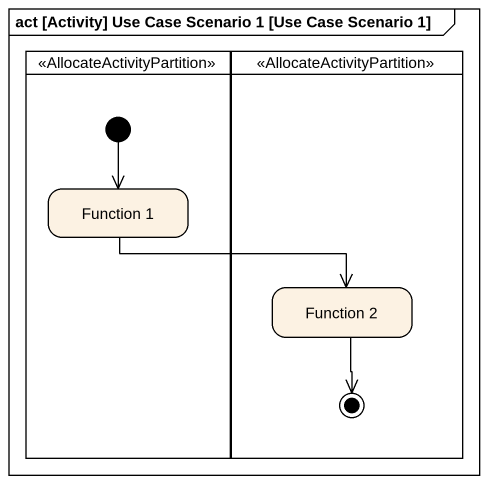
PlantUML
@startuml
mainframe act [Activity] Use Case Scenario 1 [Use Case Scenario 1]
hide empty description
state " " as lane1 <<AllocateActivityPartition>> {
  state "Function 1" as Function_1
  [*] --> Function_1
}
state " " as lane2 <<AllocateActivityPartition>> {
  state "Function 2" as Function_2
  Function_2 --> [*]
}
Function_1 -right-> Function_2
@enduml
